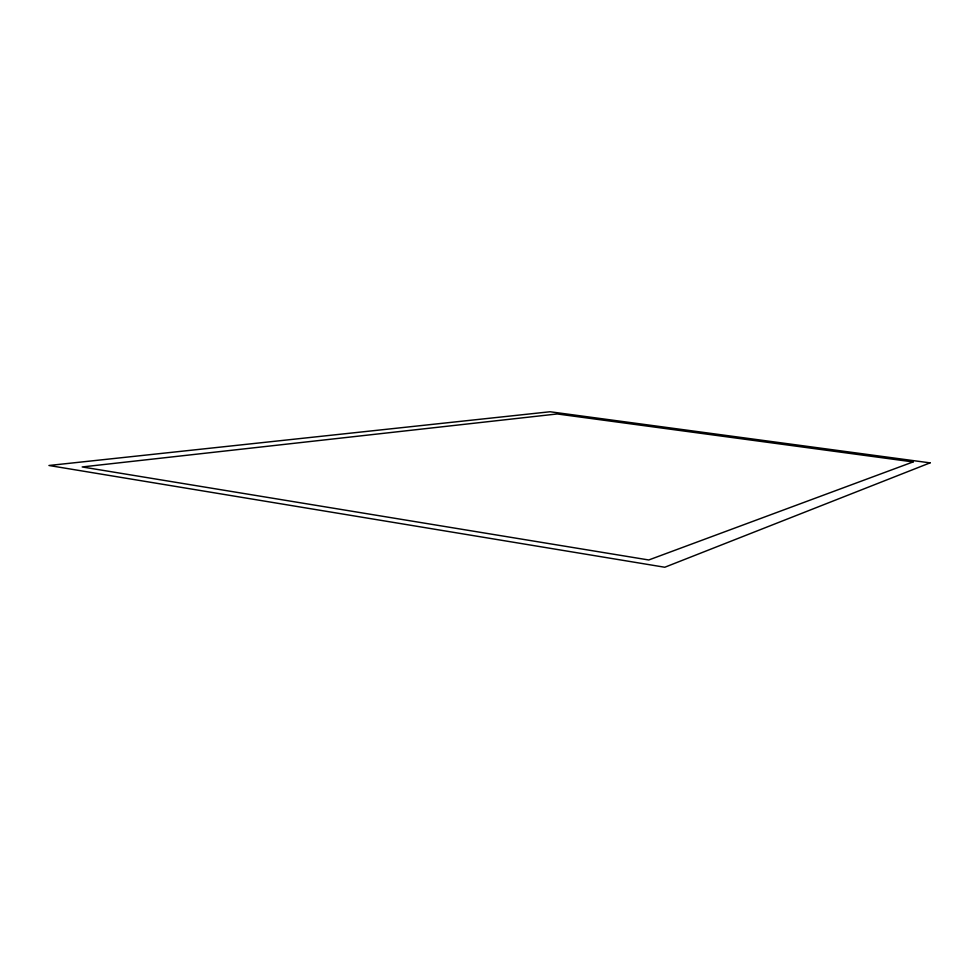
<?xml version="1.0" encoding="UTF-8"?>
<svg xmlns="http://www.w3.org/2000/svg" width="979" height="979" viewBox="0 0 979 979"><rect width="100%" height="100%" fill="white"/><g stroke="black" fill="none" stroke-linecap="round" stroke-linejoin="round"><path stroke-width="1.47" d="M930.05 462.871L664.778 567.245L48.95 465.49L550.051 411.755L930.05 462.871M913.089 461.929L648.747 559.976L82.187 466.946L557.222 413.958L913.089 461.929"/></g></svg>
